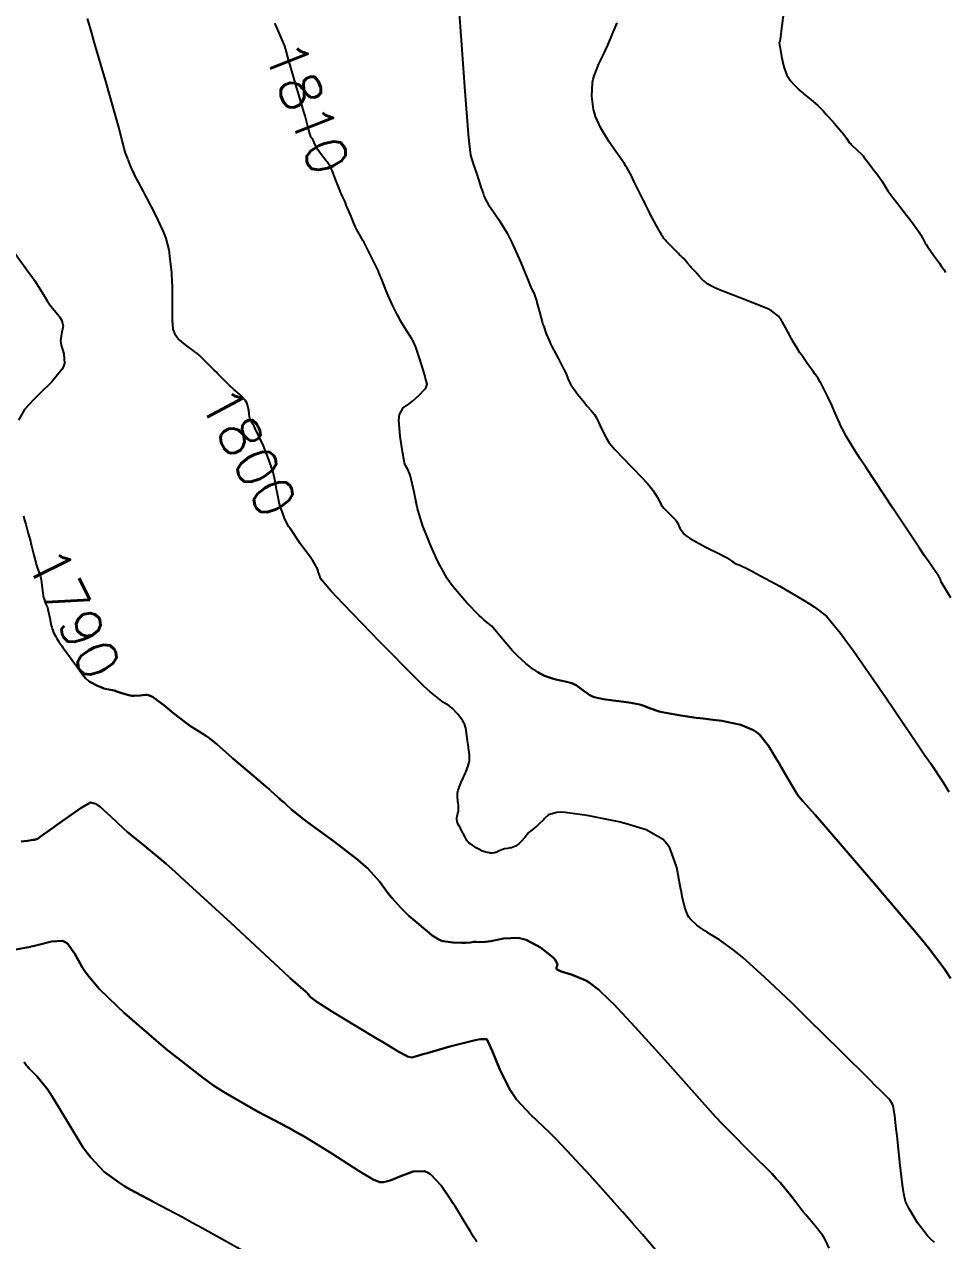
# Model space of a CAD drawing. Header units: metres. Extents: x 837477 to 838477, y 1189014 to 1191014.
# Drawn here: x 837894 to 837980.9, y 1189217.9 to 1189332.8 of the extents above; entities that cross this region are included whole.
import ezdxf

# ---------------------------------------------------------------- set-up
doc = ezdxf.new("R2010")
doc.units = ezdxf.units.M
doc.header["$LTSCALE"] = 0.3
doc.layers.add('COTAS 10', color=1, linetype='Continuous')
doc.styles.get("Standard").update_dxf_attribs({"font": 'simplex.shx'})

msp = doc.modelspace()

# ---------------------------------------------------------------- linework, layer by layer
at = {"layer": 'COTAS 10'}
for points, elevation in [([(837935.074, 1189334.367), (837935.223, 1189332.134), (837935.281, 1189331.322), (837935.345, 1189330.427), (837935.635, 1189326.497), (837935.918, 1189322.851), (837935.978, 1189322.135), (837936.03, 1189321.546), (837936.152, 1189320.478), (837936.286, 1189320.054), (837936.346, 1189319.871), (837936.415, 1189319.66), (837936.746, 1189318.66), (837937.079, 1189317.663), (837937.149, 1189317.454), (837937.209, 1189317.274), (837937.347, 1189316.863), (837937.429, 1189316.636), (837937.454, 1189316.572), (837937.48, 1189316.506), (837937.583, 1189316.261), (837937.835, 1189315.828), (837937.956, 1189315.644), (837938.099, 1189315.431), (837938.797, 1189314.429), (837939.629, 1189313.091), (837939.856, 1189312.666), (837940.081, 1189312.217), (837940.883, 1189310.4), (837941.536, 1189308.789), (837941.668, 1189308.47), (837941.778, 1189308.207), (837942.001, 1189307.715), (837942.085, 1189307.566), (837942.108, 1189307.518), (837942.131, 1189307.467), (837942.215, 1189307.261), (837942.336, 1189306.879), (837942.383, 1189306.717), (837942.436, 1189306.53), (837942.675, 1189305.655), (837942.94, 1189304.71), (837943.009, 1189304.479), (837943.077, 1189304.262), (837943.306, 1189303.592), (837943.613, 1189302.882), (837943.729, 1189302.641), (837943.859, 1189302.379), (837944.442, 1189301.272), (837944.991, 1189300.226), (837945.1, 1189300.004), (837945.19, 1189299.811), (837945.357, 1189299.356), (837945.53, 1189298.966), (837945.623, 1189298.814), (837945.735, 1189298.642), (837946.305, 1189297.862), (837946.921, 1189297.079), (837947.063, 1189296.906), (837947.193, 1189296.752), (837947.558, 1189296.353), (837947.864, 1189295.961), (837947.956, 1189295.811), (837948.052, 1189295.643), (837948.425, 1189294.89), (837948.796, 1189294.114), (837948.89, 1189293.933), (837948.98, 1189293.766), (837949.275, 1189293.285), (837949.797, 1189292.667), (837950.031, 1189292.414), (837950.302, 1189292.125), (837951.605, 1189290.786), (837952.899, 1189289.406), (837953.165, 1189289.091), (837953.391, 1189288.805), (837953.876, 1189288.016), (837954.182, 1189287.429), (837954.295, 1189287.27), (837954.42, 1189287.113), (837954.977, 1189286.559), (837955.514, 1189286.022), (837955.627, 1189285.875), (837955.724, 1189285.728), (837955.946, 1189285.206), (837956.387, 1189284.622), (837956.622, 1189284.437), (837956.906, 1189284.243), (837958.341, 1189283.455), (837959.793, 1189282.731), (837960.089, 1189282.575), (837960.338, 1189282.44), (837960.852, 1189282.114), (837961.087, 1189281.937), (837961.16, 1189281.896), (837961.236, 1189281.858), (837961.54, 1189281.747), (837962.326, 1189281.384), (837962.706, 1189281.186), (837963.156, 1189280.947), (837965.368, 1189279.732), (837967.669, 1189278.393), (837968.176, 1189278.076), (837968.626, 1189277.781), (837969.78, 1189276.91), (837971.119, 1189275.292), (837971.685, 1189274.526), (837972.336, 1189273.624), (837975.392, 1189269.219), (837978.42, 1189264.756), (837979.054, 1189263.816), (837979.598, 1189263.006), (837980.824, 1189261.148), (837981.354, 1189260.305)], 1820), ([(837977.258, 1189221.589), (837977.246, 1189221.612), (837977.091, 1189222.366), (837977.037, 1189222.731), (837976.979, 1189223.162), (837976.727, 1189225.283), (837976.482, 1189227.517), (837976.428, 1189228.02), (837976.38, 1189228.473), (837976.256, 1189229.693), (837976.128, 1189230.468), (837976.077, 1189230.642), (837976.021, 1189230.797), (837975.763, 1189231.206), (837974.873, 1189232.086), (837974.419, 1189232.538), (837973.874, 1189233.08), (837971.152, 1189235.789), (837968.032, 1189238.868), (837967.235, 1189239.644), (837966.468, 1189240.386), (837963.942, 1189242.786), (837961.87, 1189244.655), (837961.389, 1189245.061), (837960.948, 1189245.42), (837959.689, 1189246.314), (837958.752, 1189246.881), (837958.513, 1189247.034), (837958.284, 1189247.184), (837957.528, 1189247.709), (837956.93, 1189248.276), (837956.799, 1189248.452), (837956.683, 1189248.636), (837956.391, 1189249.371), (837956.16, 1189250.431), (837956.082, 1189250.82), (837955.999, 1189251.251), (837955.652, 1189253.152), (837954.975, 1189255.021), (837954.684, 1189255.431), (837954.348, 1189255.796), (837952.762, 1189256.727), (837950.763, 1189257.318), (837950.166, 1189257.468), (837949.552, 1189257.612), (837947.178, 1189258.083), (837945.098, 1189258.356), (837944.669, 1189258.375), (837944.304, 1189258.369), (837943.514, 1189258.144), (837943.165, 1189257.786), (837943.078, 1189257.696), (837942.994, 1189257.611), (837942.726, 1189257.34), (837942.482, 1189257.113), (837942.414, 1189257.056), (837942.345, 1189257.001), (837942.097, 1189256.826), (837941.82, 1189256.604), (837941.735, 1189256.52), (837941.645, 1189256.426), (837941.287, 1189256.005), (837940.917, 1189255.584), (837940.821, 1189255.491), (837940.726, 1189255.407), (837940.404, 1189255.186), (837940.103, 1189255.056), (837940.022, 1189255.03), (837939.942, 1189255.008), (837939.661, 1189254.965), (837939.374, 1189254.918), (837939.291, 1189254.894), (837939.205, 1189254.866), (837938.881, 1189254.726), (837938.574, 1189254.589), (837938.5, 1189254.563), (837938.43, 1189254.542), (837938.215, 1189254.512), (837938.033, 1189254.524), (837937.985, 1189254.53), (837937.936, 1189254.537), (837937.767, 1189254.574), (837937.609, 1189254.614), (837937.569, 1189254.624), (837937.529, 1189254.633), (837937.397, 1189254.662), (837937.214, 1189254.732), (837937.143, 1189254.768), (837937.063, 1189254.812), (837936.698, 1189255.027), (837936.341, 1189255.253), (837936.265, 1189255.303), (837936.199, 1189255.347), (837936.045, 1189255.459), (837935.957, 1189255.544), (837935.934, 1189255.57), (837935.91, 1189255.598), (837935.826, 1189255.71), (837935.721, 1189255.884), (837935.684, 1189255.951), (837935.644, 1189256.027), (837935.471, 1189256.367), (837935.295, 1189256.713), (837935.253, 1189256.791), (837935.213, 1189256.863), (837935.094, 1189257.059), (837935.002, 1189257.217), (837934.979, 1189257.263), (837934.958, 1189257.311), (837934.891, 1189257.496), (837934.863, 1189257.716), (837934.866, 1189257.787), (837934.874, 1189257.862), (837934.943, 1189258.168), (837935.017, 1189258.495), (837935.028, 1189258.583), (837935.035, 1189258.67), (837935.025, 1189258.976), (837934.987, 1189259.288), (837934.976, 1189259.378), (837934.964, 1189259.471), (837934.922, 1189259.821), (837934.934, 1189260.216), (837934.957, 1189260.338), (837934.988, 1189260.465), (837935.173, 1189260.965), (837935.383, 1189261.429), (837935.431, 1189261.533), (837935.474, 1189261.626), (837935.59, 1189261.871), (837935.693, 1189262.099), (837935.727, 1189262.181), (837935.763, 1189262.271), (837935.915, 1189262.661), (837936.038, 1189263.105), (837936.057, 1189263.228), (837936.069, 1189263.352), (837936.056, 1189263.798), (837935.995, 1189264.272), (837935.977, 1189264.413), (837935.958, 1189264.558), (837935.883, 1189265.115), (837935.812, 1189265.654), (837935.794, 1189265.787), (837935.778, 1189265.913), (837935.73, 1189266.309), (837935.589, 1189266.726), (837935.515, 1189266.865), (837935.425, 1189267.013), (837934.973, 1189267.634), (837934.427, 1189268.222), (837934.278, 1189268.351), (837934.13, 1189268.464), (837933.603, 1189268.749), (837932.363, 1189269.744), (837931.765, 1189270.305), (837931.058, 1189270.99), (837927.584, 1189274.494), (837924.189, 1189278.012), (837923.531, 1189278.705), (837922.996, 1189279.277), (837922.081, 1189280.328), (837921.975, 1189280.566), (837921.95, 1189280.625), (837921.926, 1189280.681), (837921.856, 1189280.861), (837921.799, 1189281.038), (837921.785, 1189281.092), (837921.77, 1189281.148), (837921.722, 1189281.369), (837921.441, 1189281.883), (837921.28, 1189282.124), (837921.083, 1189282.407), (837920.071, 1189283.784), (837919.15, 1189285.16), (837919.015, 1189285.361), (837918.79, 1189285.769), (837918.595, 1189286.165), (837918.133, 1189287.495), (837917.898, 1189288.607), (837917.846, 1189288.866), (837917.799, 1189289.104), (837917.678, 1189289.786), (837917.546, 1189290.395), (837917.493, 1189290.587), (837917.433, 1189290.789), (837917.155, 1189291.604), (837916.808, 1189292.495), (837916.704, 1189292.746), (837916.596, 1189292.998), (837916.177, 1189293.923), (837915.798, 1189294.699), (837915.715, 1189294.858), (837915.641, 1189294.993), (837915.455, 1189295.275), (837915.345, 1189295.512), (837915.32, 1189295.618), (837915.297, 1189295.742), (837915.231, 1189296.334), (837915.071, 1189296.997), (837914.987, 1189297.165), (837914.887, 1189297.327), (837914.385, 1189297.856), (837913.784, 1189298.359), (837913.622, 1189298.503), (837913.461, 1189298.651), (837912.894, 1189299.202), (837912.307, 1189299.801), (837912.133, 1189299.979), (837911.953, 1189300.16), (837911.266, 1189300.858), (837910.52, 1189301.559), (837910.304, 1189301.743), (837910.133, 1189301.883), (837910.084, 1189301.922), (837909.256, 1189302.535), (837908.558, 1189303.121), (837908.42, 1189303.283), (837908.305, 1189303.446), (837908.092, 1189304.034), (837908.046, 1189304.516), (837908.037, 1189304.612), (837908.031, 1189304.691), (837908.022, 1189304.839), (837908.026, 1189305.137), (837908.027, 1189305.31), (837908.027, 1189305.523), (837908.03, 1189306.621), (837908.018, 1189307.863), (837908.009, 1189308.168), (837907.999, 1189308.455), (837907.943, 1189309.347), (837907.862, 1189310.154), (837907.835, 1189310.387), (837907.807, 1189310.624), (837907.693, 1189311.514), (837907.418, 1189312.587), (837907.289, 1189312.938), (837907.137, 1189313.314), (837906.399, 1189314.87), (837905.614, 1189316.378), (837905.433, 1189316.724), (837905.267, 1189317.038), (837904.801, 1189317.912), (837904.466, 1189318.557), (837904.383, 1189318.726), (837904.304, 1189318.892), (837904.056, 1189319.457), (837903.85, 1189319.967), (837903.799, 1189320.098), (837903.75, 1189320.225), (837903.591, 1189320.643), (837903.45, 1189321.083), (837903.411, 1189321.222), (837903.372, 1189321.369), (837903.234, 1189321.965), (837902.912, 1189323.215), (837902.757, 1189323.775), (837902.574, 1189324.428), (837901.677, 1189327.559), (837900.758, 1189330.724), (837900.561, 1189331.399), (837900.389, 1189331.985), (837899.979, 1189333.375)], 1800), ([(837965.736, 1189333.874), (837965.516, 1189332.21), (837965.472, 1189331.89), (837965.435, 1189331.631), (837965.366, 1189331.206), (837965.348, 1189331.174), (837965.343, 1189331.163), (837965.339, 1189331.152), (837965.327, 1189331.102), (837965.354, 1189330.866), (837965.374, 1189330.737), (837965.401, 1189330.581), (837965.544, 1189329.785), (837965.732, 1189328.922), (837965.786, 1189328.723), (837965.842, 1189328.541), (837966.052, 1189328.03), (837966.292, 1189327.642), (837966.366, 1189327.539), (837966.444, 1189327.437), (837966.755, 1189327.081), (837967.038, 1189326.793), (837967.099, 1189326.733), (837967.152, 1189326.682), (837967.281, 1189326.569), (837967.49, 1189326.401), (837967.594, 1189326.315), (837967.718, 1189326.212), (837968.333, 1189325.698), (837968.966, 1189325.153), (837969.101, 1189325.031), (837969.219, 1189324.921), (837969.5, 1189324.628), (837969.758, 1189324.322), (837969.862, 1189324.204), (837969.98, 1189324.072), (837970.519, 1189323.474), (837971.078, 1189322.838), (837971.208, 1189322.68), (837971.326, 1189322.532), (837971.663, 1189322.064), (837971.975, 1189321.645), (837972.078, 1189321.527), (837972.188, 1189321.408), (837972.647, 1189320.97), (837973.12, 1189320.517), (837973.239, 1189320.388), (837973.353, 1189320.259), (837973.723, 1189319.779), (837974.057, 1189319.311), (837974.148, 1189319.188), (837974.239, 1189319.069), (837974.563, 1189318.663), (837974.87, 1189318.262), (837974.95, 1189318.146), (837975.028, 1189318.027), (837975.291, 1189317.58), (837975.573, 1189317.107), (837975.662, 1189316.973), (837975.756, 1189316.838), (837976.136, 1189316.336), (837976.523, 1189315.853), (837976.621, 1189315.729), (837976.716, 1189315.609), (837977.025, 1189315.214), (837977.358, 1189314.781), (837977.468, 1189314.638), (837977.585, 1189314.484), (837978.07, 1189313.845), (837978.521, 1189313.22), (837978.617, 1189313.077), (837978.7, 1189312.945), (837978.896, 1189312.575), (837979.118, 1189312.162), (837979.218, 1189312.003), (837979.335, 1189311.825), (837979.895, 1189311.024), (837980.45, 1189310.252), (837980.563, 1189310.092), (837980.66, 1189309.957), (837980.861, 1189309.663), (837981.041, 1189309.387)], 1840), ([(837981.485, 1189242.714), (837980.9, 1189243.612), (837979.408, 1189245.556), (837978.717, 1189246.402), (837977.904, 1189247.381), (837973.967, 1189252.03), (837970.107, 1189256.522), (837969.344, 1189257.403), (837968.714, 1189258.126), (837967.543, 1189259.426), (837967.155, 1189259.897), (837967.018, 1189260.098), (837966.868, 1189260.329), (837966.222, 1189261.417), (837965.486, 1189262.697), (837965.28, 1189263.048), (837965.073, 1189263.399), (837964.316, 1189264.655), (837963.45, 1189265.718), (837963.174, 1189265.948), (837962.882, 1189266.149), (837961.697, 1189266.64), (837960.51, 1189266.9), (837960.217, 1189266.956), (837959.94, 1189267.005), (837959.068, 1189267.122), (837958.133, 1189267.226), (837957.816, 1189267.266), (837957.473, 1189267.311), (837956.025, 1189267.515), (837954.603, 1189267.763), (837954.277, 1189267.836), (837953.981, 1189267.911), (837953.154, 1189268.196), (837952.455, 1189268.46), (837952.239, 1189268.521), (837952.013, 1189268.577), (837951.113, 1189268.737), (837950.158, 1189268.862), (837949.897, 1189268.897), (837949.637, 1189268.93), (837948.709, 1189269.05), (837947.853, 1189269.253), (837947.638, 1189269.339), (837947.432, 1189269.438), (837946.769, 1189269.904), (837946.129, 1189270.372), (837945.938, 1189270.472), (837945.741, 1189270.56), (837944.981, 1189270.772), (837944.216, 1189270.928), (837944.016, 1189270.981), (837943.821, 1189271.038), (837943.161, 1189271.276), (837942.508, 1189271.613), (837942.318, 1189271.731), (837942.124, 1189271.86), (837941.39, 1189272.419), (837940.599, 1189273.15), (837940.369, 1189273.387), (837940.134, 1189273.64), (837939.247, 1189274.682), (837938.474, 1189275.612), (837938.311, 1189275.795), (837938.171, 1189275.946), (837937.851, 1189276.22), (837937.434, 1189276.554), (837937.233, 1189276.743), (837936.995, 1189276.973), (837935.828, 1189278.15), (837934.551, 1189279.631), (837934.244, 1189280.053), (837933.957, 1189280.479), (837933.089, 1189282.061), (837932.424, 1189283.558), (837932.265, 1189283.931), (837932.117, 1189284.286), (837931.675, 1189285.42), (837931.321, 1189286.528), (837931.228, 1189286.867), (837931.138, 1189287.22), (837930.833, 1189288.613), (837930.564, 1189289.856), (837930.496, 1189290.115), (837930.432, 1189290.336), (837930.223, 1189290.829), (837930.063, 1189291.068), (837930.028, 1189291.13), (837929.999, 1189291.19), (837929.929, 1189291.392), (837929.841, 1189291.893), (837929.8, 1189292.141), (837929.753, 1189292.437), (837929.521, 1189293.901), (837929.397, 1189295.392), (837929.418, 1189295.704), (837929.462, 1189295.973), (837929.818, 1189296.581), (837930.357, 1189296.964), (837930.516, 1189297.09), (837930.679, 1189297.225), (837931.305, 1189297.788), (837931.821, 1189298.324), (837931.915, 1189298.441), (837931.988, 1189298.546), (837932.078, 1189298.814), (837931.975, 1189299.181), (837931.926, 1189299.348), (837931.869, 1189299.544), (837931.59, 1189300.488), (837931.297, 1189301.457), (837931.231, 1189301.668), (837931.172, 1189301.855), (837931.013, 1189302.326), (837930.805, 1189302.755), (837930.715, 1189302.916), (837930.611, 1189303.095), (837930.118, 1189303.892), (837929.561, 1189304.819), (837929.416, 1189305.08), (837929.275, 1189305.343), (837928.801, 1189306.307), (837928.395, 1189307.208), (837928.298, 1189307.431), (837928.207, 1189307.642), (837927.934, 1189308.312), (837927.716, 1189308.865), (837927.66, 1189309.004), (837927.606, 1189309.137), (837927.427, 1189309.564), (837927.193, 1189310.073), (837927.104, 1189310.257), (837927.005, 1189310.459), (837926.561, 1189311.346), (837926.11, 1189312.216), (837926.006, 1189312.408), (837925.912, 1189312.579), (837925.649, 1189313.02), (837925.398, 1189313.48), (837925.312, 1189313.664), (837925.218, 1189313.871), (837924.817, 1189314.823), (837924.434, 1189315.754), (837924.351, 1189315.949), (837924.278, 1189316.116), (837924.098, 1189316.49), (837923.937, 1189316.834), (837923.875, 1189316.982), (837923.806, 1189317.152), (837923.497, 1189317.957), (837923.474, 1189318.017), (837923.184, 1189318.766), (837923.114, 1189318.939), (837923.05, 1189319.091), (837922.877, 1189319.453), (837922.693, 1189319.728), (837922.622, 1189319.824), (837922.543, 1189319.929), (837922.186, 1189320.378), (837921.823, 1189320.858), (837921.74, 1189320.982), (837921.665, 1189321.103), (837921.457, 1189321.506), (837921.321, 1189321.82), (837921.291, 1189321.883), (837921.264, 1189321.937), (837921.195, 1189322.048), (837921.148, 1189322.101), (837921.136, 1189322.118), (837921.123, 1189322.136), (837921.079, 1189322.211), (837921.01, 1189322.408), (837920.983, 1189322.503), (837920.951, 1189322.616), (837920.805, 1189323.171), (837920.532, 1189324.171), (837920.421, 1189324.564), (837920.293, 1189325.007), (837919.701, 1189327.028), (837919.128, 1189328.982), (837919.013, 1189329.383), (837918.916, 1189329.723), (837918.72, 1189330.445), (837918.595, 1189330.853), (837918.542, 1189330.995), (837918.482, 1189331.149), (837918.196, 1189331.811), (837917.862, 1189332.538), (837917.77, 1189332.733), (837917.679, 1189332.926)], 1810), ([(837981.534, 1189278.633), (837980.604, 1189280.165), (837980.578, 1189280.275), (837980.572, 1189280.298), (837980.567, 1189280.319), (837980.554, 1189280.367), (837980.542, 1189280.396), (837980.537, 1189280.405), (837980.533, 1189280.414), (837980.511, 1189280.448), (837980.489, 1189280.486), (837980.483, 1189280.496), (837980.478, 1189280.507), (837980.46, 1189280.549), (837980.442, 1189280.593), (837980.437, 1189280.606), (837980.431, 1189280.618), (837980.409, 1189280.666), (837980.383, 1189280.716), (837980.367, 1189280.746), (837980.336, 1189280.802), (837980.286, 1189280.87), (837980.267, 1189280.893), (837980.245, 1189280.918), (837980.146, 1189281.021), (837979.448, 1189282.024), (837979.048, 1189282.616), (837978.559, 1189283.345), (837976.047, 1189287.112), (837973.487, 1189290.985), (837972.968, 1189291.781), (837972.531, 1189292.457), (837971.637, 1189293.898), (837971.261, 1189294.634), (837971.151, 1189294.865), (837971.038, 1189295.109), (837970.607, 1189296.086), (837970.185, 1189297.054), (837970.079, 1189297.29), (837969.976, 1189297.514), (837969.641, 1189298.21), (837969.349, 1189298.766), (837969.274, 1189298.901), (837969.201, 1189299.029), (837968.957, 1189299.423), (837968.663, 1189299.847), (837968.558, 1189299.993), (837968.443, 1189300.153), (837967.945, 1189300.833), (837967.412, 1189301.586), (837967.275, 1189301.792), (837967.143, 1189301.996), (837966.708, 1189302.721), (837966.338, 1189303.382), (837966.248, 1189303.545), (837966.164, 1189303.7), (837965.902, 1189304.186), (837965.665, 1189304.613), (837965.597, 1189304.73), (837965.527, 1189304.847), (837965.262, 1189305.265), (837964.586, 1189305.764), (837964.256, 1189305.932), (837963.864, 1189306.113), (837961.934, 1189306.874), (837959.989, 1189307.607), (837959.588, 1189307.771), (837959.247, 1189307.917), (837958.509, 1189308.302), (837958.186, 1189308.575), (837958.107, 1189308.651), (837958.031, 1189308.728), (837957.793, 1189309.004), (837957.587, 1189309.261), (837957.531, 1189309.325), (837957.477, 1189309.385), (837957.285, 1189309.579), (837957.077, 1189309.789), (837957.012, 1189309.861), (837956.944, 1189309.939), (837956.67, 1189310.267), (837956.418, 1189310.572), (837956.314, 1189310.689), (837956.192, 1189310.806), (837956.006, 1189310.975), (837955.917, 1189311.061), (837955.811, 1189311.165), (837955.294, 1189311.685), (837954.784, 1189312.203), (837954.684, 1189312.306), (837954.601, 1189312.392), (837954.448, 1189312.553), (837954.415, 1189312.595), (837954.407, 1189312.606), (837954.4, 1189312.616), (837954.379, 1189312.648), (837954.267, 1189312.851), (837954.201, 1189312.969), (837954.121, 1189313.114), (837953.708, 1189313.86), (837953.27, 1189314.659), (837953.175, 1189314.838), (837953.09, 1189314.998), (837952.879, 1189315.42), (837952.689, 1189315.817), (837952.619, 1189315.961), (837952.541, 1189316.12), (837952.195, 1189316.818), (837951.82, 1189317.572), (837951.725, 1189317.767), (837951.632, 1189317.955), (837951.327, 1189318.582), (837950.968, 1189319.233), (837950.841, 1189319.436), (837950.704, 1189319.649), (837950.11, 1189320.5), (837949.45, 1189321.443), (837949.271, 1189321.715), (837949.094, 1189321.99), (837948.467, 1189323.02), (837947.962, 1189324.129), (837947.862, 1189324.454), (837947.779, 1189324.786), (837947.624, 1189326.051), (837947.698, 1189327.316), (837947.76, 1189327.649), (837947.84, 1189327.974), (837948.28, 1189329.083), (837948.818, 1189330.162), (837948.959, 1189330.468), (837949.098, 1189330.776), (837949.573, 1189331.915), (837950.002, 1189332.966)], 1830), ([(837893.063, 1189311.309), (837894.426, 1189309.423), (837894.729, 1189308.988), (837895, 1189308.591), (837895.709, 1189307.474), (837896.184, 1189306.69), (837896.308, 1189306.503), (837896.428, 1189306.33), (837896.832, 1189305.812), (837897.176, 1189305.398), (837897.258, 1189305.29), (837897.334, 1189305.185), (837897.56, 1189304.828), (837897.671, 1189304.434), (837897.675, 1189304.305), (837897.667, 1189304.167), (837897.539, 1189303.598), (837897.449, 1189302.926), (837897.465, 1189302.724), (837897.498, 1189302.515), (837897.766, 1189301.699), (837897.823, 1189300.77), (837897.724, 1189300.489), (837897.574, 1189300.197), (837896.618, 1189299.06), (837895.443, 1189297.922), (837895.155, 1189297.63), (837894.884, 1189297.349), (837894.041, 1189296.42), (837893.473, 1189295.412)], 1790), ([(837893.949, 1189286.396), (837894.038, 1189285.972), (837894.15, 1189285.612), (837894.188, 1189285.484), (837894.228, 1189285.343), (837894.398, 1189284.731), (837894.593, 1189283.992), (837894.649, 1189283.772), (837894.706, 1189283.544), (837894.921, 1189282.664), (837895.128, 1189281.859), (837895.181, 1189281.678), (837895.231, 1189281.517), (837895.397, 1189281.086), (837895.537, 1189280.666), (837895.571, 1189280.511), (837895.603, 1189280.34), (837895.703, 1189279.58), (837895.807, 1189278.824), (837895.842, 1189278.655), (837895.879, 1189278.503), (837896.035, 1189278.102), (837896.2, 1189277.716), (837896.243, 1189277.574), (837896.285, 1189277.417), (837896.425, 1189276.726), (837896.564, 1189276.028), (837896.605, 1189275.867), (837896.647, 1189275.72), (837896.808, 1189275.304), (837896.984, 1189274.983), (837897.088, 1189274.807), (837897.289, 1189274.494), (837897.569, 1189274.092), (837897.672, 1189273.948), (837897.786, 1189273.79), (837898.287, 1189273.099), (837898.791, 1189272.409), (837898.906, 1189272.25), (837899.009, 1189272.105), (837899.295, 1189271.699), (837899.507, 1189271.403), (837899.564, 1189271.328), (837899.621, 1189271.254), (837899.82, 1189271.013), (837900.098, 1189270.776), (837900.204, 1189270.706), (837900.323, 1189270.634), (837900.86, 1189270.358), (837901.414, 1189270.124), (837901.544, 1189270.079), (837901.665, 1189270.041), (837902.016, 1189269.976), (837902.305, 1189269.929), (837902.391, 1189269.914), (837902.526, 1189269.878), (837902.675, 1189269.834), (837903.325, 1189269.61), (837904.026, 1189269.413), (837904.206, 1189269.386), (837904.381, 1189269.372), (837904.962, 1189269.42), (837905.48, 1189269.472), (837905.614, 1189269.459), (837905.744, 1189269.434), (837906.181, 1189269.247), (837906.733, 1189268.853), (837906.936, 1189268.697), (837907.16, 1189268.521), (837908.15, 1189267.718), (837909.201, 1189266.886), (837909.464, 1189266.692), (837909.715, 1189266.514), (837910.519, 1189266.001), (837911.217, 1189265.568), (837911.401, 1189265.44), (837911.58, 1189265.309), (837912.193, 1189264.807), (837913.023, 1189264.079), (837913.338, 1189263.806), (837913.691, 1189263.501), (837915.278, 1189262.141), (837916.791, 1189260.842), (837917.099, 1189260.575), (837917.357, 1189260.35), (837917.889, 1189259.873), (837918.09, 1189259.681), (837918.142, 1189259.635), (837918.191, 1189259.591), (837918.352, 1189259.461), (837918.583, 1189259.267), (837918.676, 1189259.184), (837918.782, 1189259.089), (837919.271, 1189258.638), (837920.237, 1189257.845), (837920.644, 1189257.534), (837921.112, 1189257.182), (837923.307, 1189255.58), (837925.535, 1189253.871), (837926.023, 1189253.452), (837926.456, 1189253.056), (837927.557, 1189251.821), (837928.314, 1189250.786), (837928.531, 1189250.515), (837928.75, 1189250.251), (837929.567, 1189249.358), (837930.336, 1189248.602), (837930.526, 1189248.425), (837930.705, 1189248.262), (837931.27, 1189247.79), (837931.77, 1189247.393), (837931.909, 1189247.278), (837932.049, 1189247.161), (837932.556, 1189246.718), (837933.161, 1189246.341), (837933.363, 1189246.265), (837933.579, 1189246.201), (837934.484, 1189246.074), (837935.348, 1189246.047), (837935.539, 1189246.047), (837935.71, 1189246.049), (837936.15, 1189246.085), (837936.468, 1189246.123), (837936.56, 1189246.127), (837936.655, 1189246.128), (837937.013, 1189246.107), (837937.586, 1189246.135), (837937.817, 1189246.167), (837938.078, 1189246.209), (837939.279, 1189246.446), (837940.668, 1189246.501), (837941.048, 1189246.429), (837941.426, 1189246.318), (837942.772, 1189245.602), (837943.828, 1189244.773), (837944.023, 1189244.591), (837944.174, 1189244.431), (837944.369, 1189244.023), (837944.307, 1189243.787), (837944.297, 1189243.735), (837944.291, 1189243.688), (837944.295, 1189243.564), (837944.535, 1189243.426), (837944.678, 1189243.37), (837944.854, 1189243.307), (837945.763, 1189243.012), (837946.834, 1189242.586), (837947.112, 1189242.44), (837947.382, 1189242.281), (837948.291, 1189241.604), (837949.338, 1189240.603), (837949.695, 1189240.24), (837950.081, 1189239.84), (837951.719, 1189238.085), (837953.646, 1189235.958), (837954.214, 1189235.324), (837954.797, 1189234.669), (837957.027, 1189232.14), (837959.318, 1189229.598), (837959.939, 1189228.937), (837960.555, 1189228.293), (837962.73, 1189226.118), (837964.613, 1189224.24), (837965.043, 1189223.783), (837965.435, 1189223.353), (837966.522, 1189222.029), (837966.854, 1189221.589)], 1790), ([(837970.03, 1189217.192), (837969.698, 1189217.946), (837969.562, 1189218.173), (837969.405, 1189218.409), (837968.677, 1189219.327), (837967.826, 1189220.332), (837967.592, 1189220.622), (837967.359, 1189220.918), (837966.522, 1189222.029), (837965.435, 1189223.353), (837965.043, 1189223.783), (837964.613, 1189224.24), (837962.73, 1189226.118), (837960.555, 1189228.293), (837959.939, 1189228.937), (837959.318, 1189229.598), (837957.027, 1189232.14), (837954.797, 1189234.669), (837954.214, 1189235.324), (837953.646, 1189235.958), (837951.719, 1189238.085), (837950.081, 1189239.84), (837949.695, 1189240.24), (837949.338, 1189240.603), (837948.291, 1189241.604), (837947.382, 1189242.281), (837947.112, 1189242.44), (837946.834, 1189242.586), (837945.763, 1189243.012), (837944.854, 1189243.307), (837944.678, 1189243.37), (837944.535, 1189243.426), (837944.295, 1189243.564), (837944.291, 1189243.688), (837944.297, 1189243.735), (837944.307, 1189243.787), (837944.369, 1189244.023), (837944.174, 1189244.431), (837944.023, 1189244.591), (837943.828, 1189244.773), (837942.772, 1189245.602), (837941.426, 1189246.318), (837941.048, 1189246.429), (837940.668, 1189246.501), (837939.279, 1189246.446), (837938.078, 1189246.209), (837937.817, 1189246.167), (837937.586, 1189246.135), (837937.013, 1189246.107), (837936.655, 1189246.128), (837936.56, 1189246.127), (837936.468, 1189246.123), (837936.15, 1189246.085), (837935.71, 1189246.049), (837935.539, 1189246.047), (837935.348, 1189246.047), (837934.484, 1189246.074), (837933.579, 1189246.201), (837933.363, 1189246.265), (837933.161, 1189246.341), (837932.556, 1189246.718), (837932.049, 1189247.161), (837931.909, 1189247.278), (837931.77, 1189247.393), (837931.27, 1189247.79), (837930.705, 1189248.262), (837930.526, 1189248.425), (837930.336, 1189248.602), (837929.567, 1189249.358), (837928.75, 1189250.251), (837928.531, 1189250.515), (837928.314, 1189250.786), (837927.557, 1189251.821), (837926.456, 1189253.056), (837926.023, 1189253.452), (837925.535, 1189253.871), (837923.307, 1189255.58), (837921.112, 1189257.182), (837920.644, 1189257.534), (837920.237, 1189257.845), (837919.271, 1189258.638), (837918.782, 1189259.089), (837918.676, 1189259.184), (837918.583, 1189259.267), (837918.352, 1189259.461), (837918.191, 1189259.591), (837918.142, 1189259.635), (837918.09, 1189259.681), (837917.889, 1189259.873), (837917.357, 1189260.35), (837917.099, 1189260.575), (837916.791, 1189260.842), (837915.278, 1189262.141), (837913.691, 1189263.501), (837913.338, 1189263.806), (837913.023, 1189264.079), (837912.193, 1189264.807), (837911.58, 1189265.309), (837911.401, 1189265.44), (837911.217, 1189265.568), (837910.519, 1189266.001), (837909.715, 1189266.514), (837909.464, 1189266.692), (837909.201, 1189266.886), (837908.15, 1189267.718), (837907.16, 1189268.521), (837906.936, 1189268.697), (837906.733, 1189268.853), (837906.181, 1189269.247), (837905.744, 1189269.434), (837905.614, 1189269.459), (837905.48, 1189269.472), (837904.962, 1189269.42), (837904.381, 1189269.372), (837904.206, 1189269.386), (837904.026, 1189269.413), (837903.325, 1189269.61), (837902.675, 1189269.834), (837902.526, 1189269.878), (837902.391, 1189269.914), (837902.305, 1189269.929), (837902.016, 1189269.976), (837901.665, 1189270.041), (837901.544, 1189270.079), (837901.414, 1189270.124), (837900.86, 1189270.358), (837900.323, 1189270.634), (837900.204, 1189270.706), (837900.098, 1189270.776), (837899.82, 1189271.013), (837899.621, 1189271.254), (837899.564, 1189271.328), (837899.507, 1189271.403), (837899.374, 1189271.589)], 1790), ([(837979.991, 1189217.738), (837979.641, 1189218.041), (837979.319, 1189218.355), (837978.379, 1189219.572), (837977.74, 1189220.666), (837977.608, 1189220.902), (837977.495, 1189221.108), (837977.246, 1189221.612), (837977.091, 1189222.366), (837977.037, 1189222.731), (837976.979, 1189223.162), (837976.727, 1189225.283), (837976.482, 1189227.517), (837976.428, 1189228.02), (837976.38, 1189228.473), (837976.256, 1189229.693), (837976.128, 1189230.468), (837976.077, 1189230.642), (837976.021, 1189230.797), (837975.763, 1189231.206), (837974.873, 1189232.086), (837974.419, 1189232.538), (837973.874, 1189233.08), (837971.152, 1189235.789), (837968.032, 1189238.868), (837967.235, 1189239.644), (837966.468, 1189240.386), (837963.942, 1189242.786), (837961.87, 1189244.655), (837961.389, 1189245.061), (837960.948, 1189245.42), (837959.689, 1189246.314), (837958.752, 1189246.881), (837958.513, 1189247.034), (837958.284, 1189247.184), (837957.528, 1189247.709), (837956.93, 1189248.276), (837956.799, 1189248.452), (837956.683, 1189248.636), (837956.391, 1189249.371), (837956.16, 1189250.431), (837956.082, 1189250.82), (837955.999, 1189251.251), (837955.652, 1189253.152), (837954.975, 1189255.021), (837954.684, 1189255.431), (837954.348, 1189255.796), (837952.762, 1189256.727), (837950.763, 1189257.318), (837950.166, 1189257.468), (837949.552, 1189257.612), (837947.178, 1189258.083), (837945.098, 1189258.356), (837944.669, 1189258.375), (837944.304, 1189258.369), (837943.514, 1189258.144), (837943.165, 1189257.786), (837943.078, 1189257.696), (837942.994, 1189257.611), (837942.726, 1189257.34), (837942.482, 1189257.113), (837942.414, 1189257.056), (837942.345, 1189257.001), (837942.097, 1189256.826), (837941.82, 1189256.604), (837941.735, 1189256.52), (837941.645, 1189256.426), (837941.287, 1189256.005), (837940.917, 1189255.584), (837940.821, 1189255.491), (837940.726, 1189255.407), (837940.404, 1189255.186), (837940.103, 1189255.056), (837940.022, 1189255.03), (837939.942, 1189255.008), (837939.661, 1189254.965), (837939.374, 1189254.918), (837939.291, 1189254.894), (837939.205, 1189254.866), (837938.881, 1189254.726), (837938.574, 1189254.589), (837938.5, 1189254.563), (837938.43, 1189254.542), (837938.215, 1189254.512), (837938.033, 1189254.524), (837937.985, 1189254.53), (837937.936, 1189254.537), (837937.767, 1189254.574), (837937.609, 1189254.614), (837937.569, 1189254.624), (837937.529, 1189254.633), (837937.397, 1189254.662), (837937.214, 1189254.732), (837937.143, 1189254.768), (837937.063, 1189254.812), (837936.698, 1189255.027), (837936.341, 1189255.253), (837936.265, 1189255.303), (837936.199, 1189255.347), (837936.045, 1189255.459), (837935.957, 1189255.544), (837935.934, 1189255.57), (837935.91, 1189255.598), (837935.826, 1189255.71), (837935.721, 1189255.884), (837935.684, 1189255.951), (837935.644, 1189256.027), (837935.471, 1189256.367), (837935.295, 1189256.713), (837935.253, 1189256.791), (837935.213, 1189256.863), (837935.094, 1189257.059), (837935.002, 1189257.217), (837934.979, 1189257.263), (837934.958, 1189257.311), (837934.891, 1189257.496), (837934.863, 1189257.716), (837934.866, 1189257.787), (837934.874, 1189257.862), (837934.943, 1189258.168), (837935.017, 1189258.495), (837935.028, 1189258.583), (837935.035, 1189258.67), (837935.025, 1189258.976), (837934.987, 1189259.288), (837934.976, 1189259.378), (837934.964, 1189259.471), (837934.922, 1189259.821), (837934.934, 1189260.216), (837934.957, 1189260.338), (837934.988, 1189260.465), (837935.173, 1189260.965), (837935.383, 1189261.429), (837935.431, 1189261.533), (837935.474, 1189261.626), (837935.59, 1189261.871), (837935.693, 1189262.099), (837935.727, 1189262.181), (837935.763, 1189262.271), (837935.915, 1189262.661), (837936.038, 1189263.105), (837936.057, 1189263.228), (837936.069, 1189263.352), (837936.056, 1189263.798), (837935.995, 1189264.272), (837935.977, 1189264.413), (837935.958, 1189264.558), (837935.883, 1189265.115), (837935.812, 1189265.654), (837935.794, 1189265.787), (837935.778, 1189265.913), (837935.73, 1189266.309), (837935.589, 1189266.726), (837935.515, 1189266.865), (837935.425, 1189267.013), (837934.973, 1189267.634), (837934.427, 1189268.222), (837934.278, 1189268.351), (837934.13, 1189268.464), (837933.603, 1189268.749), (837932.363, 1189269.744), (837931.765, 1189270.305), (837931.058, 1189270.99), (837930.465, 1189271.589)], 1800), ([(837942.555, 1189271.589), (837943.161, 1189271.276), (837943.821, 1189271.038), (837944.016, 1189270.981), (837944.216, 1189270.928), (837944.981, 1189270.772), (837945.741, 1189270.56), (837945.938, 1189270.472), (837946.129, 1189270.372), (837946.769, 1189269.904), (837947.432, 1189269.438), (837947.638, 1189269.339), (837947.853, 1189269.253), (837948.709, 1189269.05), (837949.637, 1189268.93), (837949.897, 1189268.897), (837950.158, 1189268.862), (837951.113, 1189268.737), (837952.013, 1189268.577), (837952.239, 1189268.521), (837952.455, 1189268.46), (837953.154, 1189268.196), (837953.981, 1189267.911), (837954.277, 1189267.836), (837954.603, 1189267.763), (837956.025, 1189267.515), (837957.473, 1189267.311), (837957.816, 1189267.266), (837958.133, 1189267.226), (837959.068, 1189267.122), (837959.94, 1189267.005), (837960.217, 1189266.956), (837960.51, 1189266.9), (837961.697, 1189266.64), (837962.882, 1189266.149), (837963.174, 1189265.948), (837963.45, 1189265.718), (837964.316, 1189264.655), (837965.073, 1189263.399), (837965.28, 1189263.048), (837965.486, 1189262.697), (837966.222, 1189261.417), (837966.868, 1189260.329), (837967.018, 1189260.098), (837967.155, 1189259.897), (837967.543, 1189259.426), (837968.714, 1189258.126), (837969.344, 1189257.403), (837970.107, 1189256.522), (837973.967, 1189252.03), (837977.904, 1189247.381), (837978.717, 1189246.402), (837979.408, 1189245.556), (837980.9, 1189243.612), (837981.485, 1189242.714)], 1810), ([(837973.748, 1189271.589), (837975.392, 1189269.219), (837978.42, 1189264.756), (837979.054, 1189263.816), (837979.598, 1189263.006), (837980.824, 1189261.148), (837981.354, 1189260.305)], 1820), ([(837955.971, 1189214.305), (837952.381, 1189218.517), (837951.444, 1189219.596), (837950.532, 1189220.637), (837947.445, 1189224.08), (837944.809, 1189226.901), (837944.181, 1189227.55), (837943.597, 1189228.142), (837941.855, 1189229.802), (837940.522, 1189231.241), (837940.195, 1189231.694), (837939.887, 1189232.17), (837938.926, 1189234.085), (837938.228, 1189235.783), (837938.085, 1189236.122), (837937.965, 1189236.404), (837937.712, 1189236.95), (837937.11, 1189236.946), (837936.769, 1189236.882), (837936.352, 1189236.79), (837934.218, 1189236.232), (837932.07, 1189235.628), (837931.645, 1189235.508), (837931.292, 1189235.408), (837930.632, 1189235.217), (837930.331, 1189235.263), (837930.206, 1189235.313), (837930.063, 1189235.379), (837929.395, 1189235.752), (837928.273, 1189236.429), (837927.843, 1189236.687), (837927.362, 1189236.976), (837925.198, 1189238.274), (837923.118, 1189239.53), (837922.692, 1189239.793), (837922.329, 1189240.018), (837921.559, 1189240.526), (837921.262, 1189240.758), (837921.197, 1189240.81), (837921.141, 1189240.857), (837921.002, 1189240.98), (837920.917, 1189241.074), (837920.894, 1189241.101), (837920.871, 1189241.13), (837920.792, 1189241.238), (837920.676, 1189241.368), (837920.631, 1189241.409), (837920.58, 1189241.453), (837920.346, 1189241.632), (837919.136, 1189242.714), (837918.468, 1189243.328), (837917.657, 1189244.077), (837913.527, 1189247.917), (837909.192, 1189251.912), (837908.252, 1189252.759), (837907.425, 1189253.494), (837905.375, 1189255.213), (837904.087, 1189256.234), (837903.74, 1189256.529), (837903.396, 1189256.83), (837902.189, 1189257.961), (837901.176, 1189258.876), (837900.956, 1189259.04), (837900.761, 1189259.166), (837900.274, 1189259.301), (837899.669, 1189258.958), (837899.4, 1189258.783), (837899.087, 1189258.574), (837897.592, 1189257.529), (837896.147, 1189256.499), (837895.866, 1189256.298), (837895.637, 1189256.134), (837895.24, 1189255.848), (837895.062, 1189255.794), (837894.971, 1189255.776), (837894.862, 1189255.758), (837894.316, 1189255.681), (837893.735, 1189255.599)], 1780), ([(837893.735, 1189255.599), (837894.316, 1189255.681), (837894.862, 1189255.758), (837894.971, 1189255.776), (837895.062, 1189255.794), (837895.24, 1189255.848), (837895.637, 1189256.134), (837895.866, 1189256.298), (837896.147, 1189256.499), (837897.592, 1189257.529), (837899.087, 1189258.574), (837899.4, 1189258.783), (837899.669, 1189258.958), (837900.274, 1189259.301), (837900.761, 1189259.166), (837900.956, 1189259.04), (837901.176, 1189258.876), (837902.189, 1189257.961), (837903.396, 1189256.83), (837903.74, 1189256.529), (837904.087, 1189256.234), (837905.375, 1189255.213), (837907.425, 1189253.494), (837908.252, 1189252.759), (837909.192, 1189251.912), (837913.527, 1189247.917), (837917.657, 1189244.077), (837918.468, 1189243.328), (837919.136, 1189242.714), (837920.346, 1189241.632), (837920.58, 1189241.453), (837920.631, 1189241.409), (837920.676, 1189241.368), (837920.792, 1189241.238), (837920.871, 1189241.13), (837920.894, 1189241.101), (837920.917, 1189241.074), (837921.002, 1189240.98), (837921.141, 1189240.857), (837921.197, 1189240.81), (837921.262, 1189240.758), (837921.559, 1189240.526), (837922.329, 1189240.018), (837922.692, 1189239.793), (837923.118, 1189239.53), (837925.198, 1189238.274), (837927.362, 1189236.976), (837927.843, 1189236.687), (837928.273, 1189236.429), (837929.395, 1189235.752), (837930.063, 1189235.379), (837930.206, 1189235.313), (837930.331, 1189235.263), (837930.632, 1189235.217), (837931.292, 1189235.408), (837931.645, 1189235.508), (837932.07, 1189235.628), (837934.218, 1189236.232), (837936.352, 1189236.79), (837936.769, 1189236.882), (837937.11, 1189236.946), (837937.712, 1189236.95), (837937.965, 1189236.404), (837938.085, 1189236.122), (837938.228, 1189235.783), (837938.926, 1189234.085), (837939.887, 1189232.17), (837940.195, 1189231.694), (837940.522, 1189231.241), (837941.855, 1189229.802), (837943.597, 1189228.142), (837944.181, 1189227.55), (837944.809, 1189226.901), (837947.445, 1189224.08), (837949.679, 1189221.589)], 1780), ([(837936.763, 1189217.793), (837936.459, 1189218.274), (837936.183, 1189218.716), (837935.412, 1189219.992), (837934.743, 1189221.092), (837934.53, 1189221.424), (837934.306, 1189221.767), (837933.4, 1189223.105), (837932.394, 1189224.167), (837932.107, 1189224.337), (837931.816, 1189224.453), (837930.737, 1189224.425), (837929.732, 1189224.063), (837929.489, 1189223.969), (837929.261, 1189223.878), (837928.561, 1189223.573), (837927.949, 1189223.415), (837927.776, 1189223.417), (837927.601, 1189223.439), (837926.956, 1189223.684), (837925.959, 1189224.289), (837925.563, 1189224.538), (837925.114, 1189224.822), (837923.059, 1189226.143), (837920.525, 1189227.694), (837919.774, 1189228.123), (837919.003, 1189228.552), (837916.039, 1189230.1), (837912.822, 1189231.953), (837911.892, 1189232.573), (837910.943, 1189233.24), (837907.373, 1189236.039), (837904.17, 1189238.794), (837903.453, 1189239.434), (837902.809, 1189240.021), (837901.099, 1189241.697), (837899.998, 1189243.015), (837899.738, 1189243.375), (837899.499, 1189243.734), (837898.797, 1189245.014), (837898.108, 1189245.964), (837897.876, 1189246.115), (837897.626, 1189246.217), (837896.575, 1189246.18), (837895.351, 1189245.846), (837894.993, 1189245.76), (837894.626, 1189245.678), (837894.608, 1189245.675), (837893.23, 1189245.403)], 1770), ([(837893.23, 1189245.403), (837894.608, 1189245.675), (837894.626, 1189245.678), (837894.993, 1189245.76), (837895.351, 1189245.846), (837896.575, 1189246.18), (837897.626, 1189246.217), (837897.876, 1189246.115), (837898.108, 1189245.964), (837898.797, 1189245.014), (837899.499, 1189243.734), (837899.738, 1189243.375), (837899.998, 1189243.015), (837901.099, 1189241.697), (837902.809, 1189240.021), (837903.453, 1189239.434), (837904.17, 1189238.794), (837907.373, 1189236.039), (837910.943, 1189233.24), (837911.892, 1189232.573), (837912.822, 1189231.953), (837916.039, 1189230.1), (837919.003, 1189228.552), (837919.774, 1189228.123), (837920.525, 1189227.694), (837923.059, 1189226.143), (837925.114, 1189224.822), (837925.563, 1189224.538), (837925.959, 1189224.289), (837926.956, 1189223.684), (837927.601, 1189223.439), (837927.776, 1189223.417), (837927.949, 1189223.415), (837928.561, 1189223.573), (837929.261, 1189223.878), (837929.489, 1189223.969), (837929.732, 1189224.063), (837930.737, 1189224.425), (837931.816, 1189224.453), (837932.107, 1189224.337), (837932.394, 1189224.167), (837933.4, 1189223.105), (837934.306, 1189221.767), (837934.423, 1189221.589)], 1770), ([(837906.147, 1189221.589), (837904.018, 1189222.73), (837903.494, 1189223.043), (837903.007, 1189223.35), (837901.552, 1189224.412), (837900.291, 1189225.742), (837899.926, 1189226.219), (837899.554, 1189226.743), (837898.152, 1189229.027), (837896.818, 1189231.281), (837896.488, 1189231.786), (837896.176, 1189232.239), (837895.195, 1189233.445), (837895.172, 1189233.47), (837894.485, 1189234.175), (837894.344, 1189234.328), (837894.227, 1189234.459), (837894.007, 1189234.755)], 1760), ([(837894.007, 1189234.755), (837894.227, 1189234.459), (837894.344, 1189234.328), (837894.485, 1189234.175), (837895.172, 1189233.47), (837895.195, 1189233.445), (837896.176, 1189232.239), (837896.488, 1189231.786), (837896.818, 1189231.281), (837898.152, 1189229.027), (837899.554, 1189226.743), (837899.926, 1189226.219), (837900.291, 1189225.742), (837901.552, 1189224.412), (837903.007, 1189223.35), (837903.494, 1189223.043), (837904.018, 1189222.73), (837906.215, 1189221.552), (837908.993, 1189220.109), (837909.883, 1189219.629), (837910.825, 1189219.114), (837914.663, 1189216.963)], 1760)]:
    msp.add_lwpolyline(points, dxfattribs=dict(at, elevation=elevation))

# ---------------------------------------------------------------- texts
at = {"layer": 'COTAS 10', "char_height": 3.8, "attachment_point": 7}
for s, insert, rotation in [('1810', (837916.576, 1189330.316, 1810), 291.54877), ('1800', (837910.449, 1189297.292, 1800), 298.34494), ('1790', (837894.135, 1189282.176, 1790), 296.30165), ('1790', (837894.135, 1189282.176, 1790), 296.30165)]:
    msp.add_mtext(s, dxfattribs=dict(at, insert=insert, rotation=rotation))

doc.saveas('drawing.dxf')
